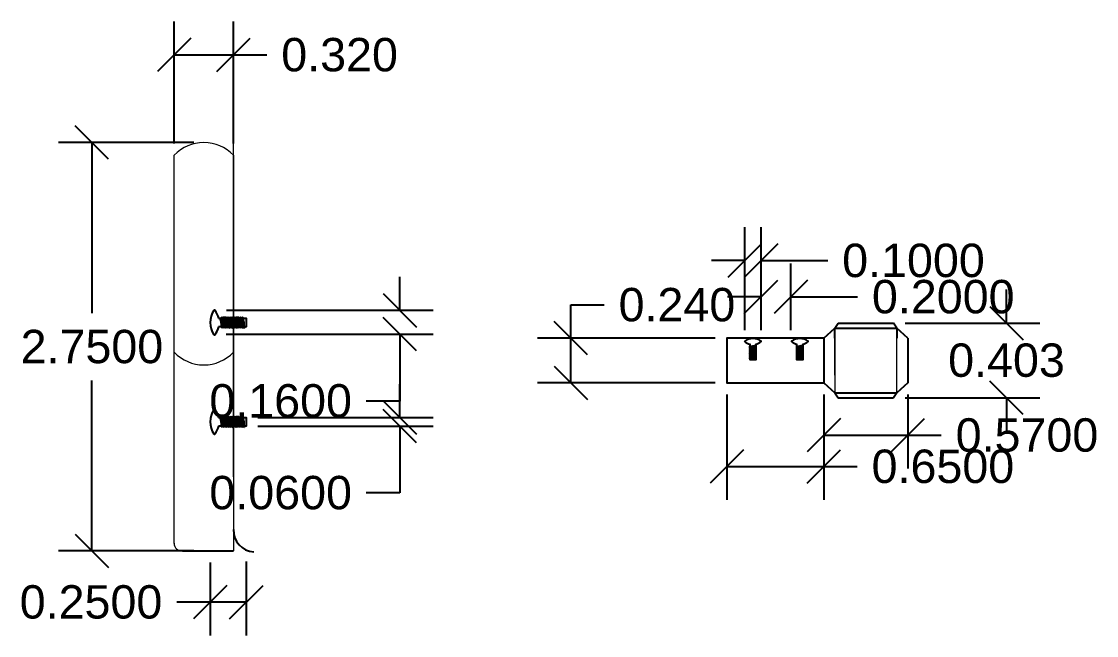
# Model space of a CAD drawing. Header units: centimetres. Extents: x -239 to 1959, y -161 to 626.
# Drawn here: x 429.69 to 435.49, y -131.23 to -127.92 of the extents above; entities that cross this region are included whole.
import ezdxf

# ---------------------------------------------------------------- set-up
doc = ezdxf.new("R2010")
doc.units = ezdxf.units.CM
doc.header["$MEASUREMENT"] = 0
doc.styles.get("Standard").update_dxf_attribs({"font": 'Arial.ttf'})
doc.dimstyles.get("Standard").update_dxf_attribs({"dimtxt": 0.18, "dimasz": 0.18, "dimexe": 0.18, "dimexo": 0.0625, "dimgap": 0.09, "dimtad": 0, "dimtih": 1, "dimtoh": 1, "dimdec": 4, "dimzin": 0, "dimdsep": 46, "dimtxsty": 'Standard', "dimcen": 0.09, "dimadec": 0, "dimazin": 0, "dimtfac": 1, "dimtdec": 4, "dimtofl": 0, "dimtmove": 0, "dimatfit": 3, "dimfxl": 1, "dimtolj": 1, "dimtzin": 0, "dimarcsym": 0})

# ---------------------------------------------------------------- blocks, each defined once
blk = doc.blocks.new('_Oblique')
at = {"color": 0, "linetype": 'ByBlock', "lineweight": -2}
blk.add_line((-0.5, -0.5), (0.5, 0.5), dxfattribs=at)
blk = doc.blocks.new('*D196')
at = {"color": 0, "lineweight": -2, "transparency": 16777216}
for p, q in [((433.4947, -129.9332), (433.4947, -130.5025)), ((434.0175, -129.9332), (434.0175, -130.5025)), ((433.4947, -130.3225), (434.0175, -130.3225)), ((434.0175, -130.3225), (434.1975, -130.3225))]:
    blk.add_line(p, q, dxfattribs=at)
at = {"layer": 'Defpoints', "color": 0, "transparency": 16777216}
for p in [(433.4947, -129.8707), (434.0175, -129.8707), (434.0175, -130.3225)]:
    blk.add_point(p, dxfattribs=at)
at = {"color": 0, "lineweight": -2, "transparency": 16777216, "xscale": 0.18, "yscale": 0.18, "zscale": 0.18, "rotation": 180}
blk.add_blockref('_Oblique', (433.4947, -130.3225), dxfattribs=at)
at = {"color": 0, "lineweight": -2, "transparency": 16777216, "xscale": 0.18, "yscale": 0.18, "zscale": 0.18}
blk.add_blockref('_Oblique', (434.0175, -130.3225), dxfattribs=at)
at = {"color": 0, "transparency": 16777216, "insert": (434.6595, -130.3225), "char_height": 0.18, "attachment_point": 5}
blk.add_mtext('\\A1;0.6500', dxfattribs=at)
blk = doc.blocks.new('*D197')
at = {"color": 0, "lineweight": -2, "transparency": 16777216}
for p, q in [((434.0175, -129.9332), (434.0175, -130.3336)), ((434.4709, -129.9332), (434.4709, -130.3336)), ((434.0175, -130.1536), (434.4709, -130.1536)), ((434.4709, -130.1536), (434.6509, -130.1536))]:
    blk.add_line(p, q, dxfattribs=at)
at = {"layer": 'Defpoints', "color": 0, "transparency": 16777216}
for p in [(434.0175, -129.8707), (434.4709, -129.8707), (434.4709, -130.1536)]:
    blk.add_point(p, dxfattribs=at)
at = {"color": 0, "lineweight": -2, "transparency": 16777216, "xscale": 0.18, "yscale": 0.18, "zscale": 0.18, "rotation": 180}
blk.add_blockref('_Oblique', (434.0175, -130.1536), dxfattribs=at)
at = {"color": 0, "lineweight": -2, "transparency": 16777216, "xscale": 0.18, "yscale": 0.18, "zscale": 0.18}
blk.add_blockref('_Oblique', (434.4709, -130.1536), dxfattribs=at)
at = {"color": 0, "transparency": 16777216, "insert": (435.1129, -130.1536), "char_height": 0.18, "attachment_point": 5}
blk.add_mtext('\\A1;0.5700', dxfattribs=at)
blk = doc.blocks.new('*D158')
at = {"color": 0, "lineweight": -2, "transparency": 16777216}
for p, q in [((433.6787, -129.5868), (433.6787, -129.2275)), ((433.8394, -129.5868), (433.8394, -129.2275)), ((433.6787, -129.4075), (433.4987, -129.4075)), ((433.8394, -129.4075), (434.1994, -129.4075))]:
    blk.add_line(p, q, dxfattribs=at)
at = {"layer": 'Defpoints', "color": 0, "transparency": 16777216}
for p in [(433.8394, -129.4075), (433.6787, -129.6493), (433.8394, -129.6493)]:
    blk.add_point(p, dxfattribs=at)
at = {"color": 0, "lineweight": -2, "transparency": 16777216, "xscale": 0.18, "yscale": 0.18, "zscale": 0.18}
blk.add_blockref('_Oblique', (433.6787, -129.4075), dxfattribs=at)
at = {"color": 0, "lineweight": -2, "transparency": 16777216, "xscale": 0.18, "yscale": 0.18, "zscale": 0.18, "rotation": 180}
blk.add_blockref('_Oblique', (433.8394, -129.4075), dxfattribs=at)
at = {"color": 0, "transparency": 16777216, "insert": (434.6614, -129.4075), "char_height": 0.18, "attachment_point": 5}
blk.add_mtext('\\A1;0.2000', dxfattribs=at)
blk = doc.blocks.new('*D159')
at = {"color": 0, "lineweight": -2, "transparency": 16777216}
for p, q in [((433.5914, -129.5868), (433.5914, -129.0322)), ((433.6789, -129.5866), (433.6789, -129.0322)), ((433.5914, -129.2122), (433.4114, -129.2122)), ((433.6789, -129.2122), (434.0389, -129.2122))]:
    blk.add_line(p, q, dxfattribs=at)
at = {"layer": 'Defpoints', "color": 0, "transparency": 16777216}
for p in [(433.6789, -129.2122), (433.5914, -129.6493), (433.6789, -129.6491)]:
    blk.add_point(p, dxfattribs=at)
at = {"color": 0, "lineweight": -2, "transparency": 16777216, "xscale": 0.18, "yscale": 0.18, "zscale": 0.18}
blk.add_blockref('_Oblique', (433.5914, -129.2122), dxfattribs=at)
at = {"color": 0, "lineweight": -2, "transparency": 16777216, "xscale": 0.18, "yscale": 0.18, "zscale": 0.18, "rotation": 180}
blk.add_blockref('_Oblique', (433.6789, -129.2122), dxfattribs=at)
at = {"color": 0, "transparency": 16777216, "insert": (434.5009, -129.2122), "char_height": 0.18, "attachment_point": 5}
blk.add_mtext('\\A1;0.1000', dxfattribs=at)
blk = doc.blocks.new('*D199')
at = {"color": 0, "lineweight": -2, "transparency": 16777216}
for p, q in [((432.6533, -129.6307), (432.6533, -129.4507)), ((432.6533, -129.4507), (432.8333, -129.4507)), ((433.4322, -129.6307), (432.4733, -129.6307)), ((432.6533, -129.8707), (432.6533, -129.6307)), ((433.4322, -129.8707), (432.4733, -129.8707))]:
    blk.add_line(p, q, dxfattribs=at)
at = {"layer": 'Defpoints', "color": 0, "transparency": 16777216}
for p in [(432.6533, -129.6307), (433.4947, -129.6307), (433.4947, -129.8707)]:
    blk.add_point(p, dxfattribs=at)
at = {"color": 0, "lineweight": -2, "transparency": 16777216, "xscale": 0.18, "yscale": 0.18, "zscale": 0.18}
for p, rotation in [((432.6533, -129.6307), 90), ((432.6533, -129.8707), 270)]:
    blk.add_blockref('_Oblique', p, dxfattribs=dict(at, rotation=rotation))
at = {"color": 0, "transparency": 16777216, "insert": (433.2254, -129.4507), "char_height": 0.18, "attachment_point": 5}
blk.add_mtext('\\A1;0.240', dxfattribs=at)
blk = doc.blocks.new('*D200')
at = {"color": 0, "lineweight": -2, "transparency": 16777216}
for p, q in [((435.0025, -129.5487), (435.0025, -129.3687)), ((434.4562, -129.5487), (435.1825, -129.5487)), ((434.4562, -129.9515), (435.1825, -129.9515)), ((435.0025, -129.9515), (435.0025, -130.1315))]:
    blk.add_line(p, q, dxfattribs=at)
at = {"layer": 'Defpoints', "color": 0, "transparency": 16777216}
for p in [(434.3937, -129.5487), (434.3937, -129.9515), (435.0025, -129.9515)]:
    blk.add_point(p, dxfattribs=at)
at = {"color": 0, "lineweight": -2, "transparency": 16777216, "xscale": 0.18, "yscale": 0.18, "zscale": 0.18}
for p, rotation in [((435.0025, -129.5487), 270), ((435.0025, -129.9515), 90)]:
    blk.add_blockref('_Oblique', p, dxfattribs=dict(at, rotation=rotation))
at = {"color": 0, "transparency": 16777216, "insert": (435.0025, -129.7501), "char_height": 0.18, "attachment_point": 5}
blk.add_mtext('\\A1;0.403', dxfattribs=at)
blk = doc.blocks.new('*D202')
at = {"color": 0, "lineweight": -2, "transparency": 16777216}
for p, q in [((430.5142, -128.5812), (430.5142, -127.9227)), ((430.8342, -128.5812), (430.8342, -127.9227)), ((430.5142, -128.1027), (430.8342, -128.1027)), ((430.8342, -128.1027), (431.0142, -128.1027))]:
    blk.add_line(p, q, dxfattribs=at)
at = {"layer": 'Defpoints', "color": 0, "transparency": 16777216}
for p in [(430.8342, -128.1027), (430.5142, -128.6437), (430.8342, -128.6437)]:
    blk.add_point(p, dxfattribs=at)
at = {"color": 0, "lineweight": -2, "transparency": 16777216, "xscale": 0.18, "yscale": 0.18, "zscale": 0.18, "rotation": 180}
blk.add_blockref('_Oblique', (430.5142, -128.1027), dxfattribs=at)
at = {"color": 0, "lineweight": -2, "transparency": 16777216, "xscale": 0.18, "yscale": 0.18, "zscale": 0.18}
blk.add_blockref('_Oblique', (430.8342, -128.1027), dxfattribs=at)
at = {"color": 0, "transparency": 16777216, "insert": (431.4063, -128.1027), "char_height": 0.18, "attachment_point": 5}
blk.add_mtext('\\A1;0.320', dxfattribs=at)
blk = doc.blocks.new('*D162')
at = {"color": 0, "lineweight": -2, "transparency": 16777216}
for p, q in [((430.7079, -130.84), (430.7079, -131.2337)), ((430.9034, -130.8353), (430.9034, -131.2337)), ((430.7079, -131.0537), (430.5279, -131.0537)), ((430.9034, -131.0537), (430.7079, -131.0537))]:
    blk.add_line(p, q, dxfattribs=at)
at = {"layer": 'Defpoints', "color": 0, "transparency": 16777216}
for p in [(430.9034, -130.7728), (430.7079, -130.7775), (430.7079, -131.0537)]:
    blk.add_point(p, dxfattribs=at)
at = {"color": 0, "lineweight": -2, "transparency": 16777216, "xscale": 0.18, "yscale": 0.18, "zscale": 0.18, "rotation": 180}
blk.add_blockref('_Oblique', (430.7079, -131.0537), dxfattribs=at)
at = {"color": 0, "lineweight": -2, "transparency": 16777216, "xscale": 0.18, "yscale": 0.18, "zscale": 0.18}
blk.add_blockref('_Oblique', (430.9034, -131.0537), dxfattribs=at)
at = {"color": 0, "transparency": 16777216, "insert": (430.0659, -131.0537), "char_height": 0.18, "attachment_point": 5}
blk.add_mtext('\\A1;0.2500', dxfattribs=at)
blk = doc.blocks.new('*D163')
at = {"color": 0, "lineweight": -2, "transparency": 16777216}
for p, q in [((430.6206, -128.5757), (429.8908, -128.5757)), ((430.0708, -128.5757), (430.0708, -129.4954)), ((430.0708, -130.7775), (430.0708, -129.8579)), ((430.6206, -130.7775), (429.8908, -130.7775))]:
    blk.add_line(p, q, dxfattribs=at)
at = {"layer": 'Defpoints', "color": 0, "transparency": 16777216}
for p in [(430.6831, -128.5757), (430.0708, -130.7775), (430.6831, -130.7775)]:
    blk.add_point(p, dxfattribs=at)
at = {"color": 0, "lineweight": -2, "transparency": 16777216, "xscale": 0.18, "yscale": 0.18, "zscale": 0.18}
for p, rotation in [((430.0708, -128.5757), 90), ((430.0708, -130.7775), 270)]:
    blk.add_blockref('_Oblique', p, dxfattribs=dict(at, rotation=rotation))
at = {"color": 0, "transparency": 16777216, "insert": (430.0708, -129.6766), "char_height": 0.18, "attachment_point": 5}
blk.add_mtext('\\A1;2.7500', dxfattribs=at)
blk = doc.blocks.new('*D203')
at = {"color": 0, "lineweight": -2, "transparency": 16777216}
for p, q in [((431.7305, -129.4801), (431.7305, -129.3001)), ((430.7964, -129.4801), (431.9105, -129.4801)), ((430.7939, -129.6095), (431.9105, -129.6095)), ((431.7305, -129.6095), (431.7305, -129.9695)), ((431.7305, -129.9695), (431.5505, -129.9695))]:
    blk.add_line(p, q, dxfattribs=at)
at = {"layer": 'Defpoints', "color": 0, "transparency": 16777216}
for p in [(430.7339, -129.4801), (430.7314, -129.6095), (431.7305, -129.6095)]:
    blk.add_point(p, dxfattribs=at)
at = {"color": 0, "lineweight": -2, "transparency": 16777216, "xscale": 0.18, "yscale": 0.18, "zscale": 0.18}
for p, rotation in [((431.7305, -129.4801), 270), ((431.7305, -129.6095), 90)]:
    blk.add_blockref('_Oblique', p, dxfattribs=dict(at, rotation=rotation))
at = {"color": 0, "transparency": 16777216, "insert": (431.0885, -129.9695), "char_height": 0.18, "attachment_point": 5}
blk.add_mtext('\\A1;0.1600', dxfattribs=at)
blk = doc.blocks.new('*D204')
at = {"color": 0, "lineweight": -2, "transparency": 16777216}
for p, q in [((431.7305, -130.0582), (431.7305, -129.8782)), ((430.9659, -130.0582), (431.9105, -130.0582)), ((430.9659, -130.1043), (431.9105, -130.1043)), ((431.7305, -130.1043), (431.7305, -130.4643)), ((431.7305, -130.4643), (431.5505, -130.4643))]:
    blk.add_line(p, q, dxfattribs=at)
at = {"layer": 'Defpoints', "color": 0, "transparency": 16777216}
for p in [(430.9034, -130.0582), (430.9034, -130.1043), (431.7305, -130.1043)]:
    blk.add_point(p, dxfattribs=at)
at = {"color": 0, "lineweight": -2, "transparency": 16777216, "xscale": 0.18, "yscale": 0.18, "zscale": 0.18}
for p, rotation in [((431.7305, -130.0582), 270), ((431.7305, -130.1043), 90)]:
    blk.add_blockref('_Oblique', p, dxfattribs=dict(at, rotation=rotation))
at = {"color": 0, "transparency": 16777216, "insert": (431.0885, -130.4643), "char_height": 0.18, "attachment_point": 5}
blk.add_mtext('\\A1;0.0600', dxfattribs=at)

msp = doc.modelspace()

# ---------------------------------------------------------------- linework, layer by layer
for p, q in [((434.07767, -129.57576), (434.09467, -129.54866)), ((434.41073, -129.57576), (434.39373, -129.54866)), ((434.01749, -129.63067), (434.07767, -129.57576)), ((434.07767, -129.57576), (434.41073, -129.57576)), ((434.4709, -129.63067), (434.41073, -129.57576)), ((434.01749, -129.63067), (434.01749, -129.87067)), ((434.4709, -129.63067), (434.4709, -129.87067)), ((434.01749, -129.87067), (434.07767, -129.9244)), ((434.4709, -129.87067), (434.41073, -129.9244)), ((434.07767, -129.9244), (434.09467, -129.9515)), ((434.07767, -129.9244), (434.41073, -129.9244)), ((434.41073, -129.9244), (434.39373, -129.9515)), ((430.55852, -130.77753), (430.83425, -130.77753))]:
    msp.add_line(p, q)
at = {"lineweight": 5}
for p, q in [((434.07767, -129.82987), (434.07767, -129.63067)), ((434.07767, -129.63067), (434.07767, -129.9244)), ((434.41073, -129.9244), (434.41073, -129.63067))]:
    msp.add_line(p, q, dxfattribs=at)
for points in [[(430.83425, -130.37763), (430.83425, -128.30215)], [(430.51434, -130.73836), (430.51425, -128.64371)], [(430.83425, -128.64371), (430.83425, -130.77753)], [(430.83425, -128.64371), (430.83425, -130.66145)]]:
    msp.add_lwpolyline(points, dxfattribs=at)
for points in [[(430.75423, -129.52292), (430.90339, -129.52292), (430.90339, -129.569), (430.75423, -129.569)], [(434.09467, -129.54866), (434.39373, -129.54866)], [(434.07767, -129.63067), (434.07767, -129.57576)], [(434.41073, -129.57576), (434.41073, -129.63067)], [(434.01749, -129.63067), (433.49469, -129.63067), (433.49469, -129.87067), (434.01749, -129.87067)], [(433.65039, -129.66268), (433.65039, -129.7463), (433.61967, -129.7463), (433.61967, -129.66268)], [(433.90347, -129.66268), (433.90347, -129.7463), (433.87275, -129.7463), (433.87275, -129.66268)], [(434.09467, -129.9515), (434.39373, -129.9515)], [(430.75423, -130.05818), (430.90339, -130.05818), (430.90339, -130.10426), (430.75423, -130.10426)]]:
    msp.add_lwpolyline(points)
for centre, radius, start, end in [((430.67425, -128.79745), 0.22189, 43.856227, 136.143773), ((430.67425, -129.55267), 0.22189, 223.856227, 316.143773), ((430.55473, -130.7373), 0.0404, 178.495124, 275.372992)]:
    msp.add_arc(centre, radius, start, end, dxfattribs=at)
for centre, radius, start, end in [((430.82599, -129.54596), 0.11732, 146.030367, 213.969633), ((430.73141, -129.4824), 0.00337, 34.732956, 148.487111), ((430.6509, -129.54596), 0.10595, 12.748821, 38.399163), ((430.60645, -129.57238), 0.16341, 1.186823, 17.620001), ((430.628, -129.56801), 0.14478, 359.61062, 18.14866), ((430.77807, -129.52481), 0.00997, 129.787118, 169.075599), ((430.61551, -129.57238), 0.16341, 1.186823, 17.620001), ((430.76828, -129.52253), 0.00637, 356.527581, 57.666191), ((430.63706, -129.56801), 0.14478, 359.61062, 18.14866), ((430.78723, -129.52481), 0.00997, 129.787118, 169.075599), ((430.62467, -129.57238), 0.16341, 1.186823, 17.620001), ((430.77744, -129.52253), 0.00637, 356.527581, 57.666191), ((430.64623, -129.56801), 0.14478, 359.61062, 18.14866), ((430.7966, -129.52481), 0.00997, 129.787118, 169.075599), ((430.63405, -129.57238), 0.16341, 1.186823, 17.620001), ((430.78681, -129.52253), 0.00637, 356.527581, 57.666191), ((430.6556, -129.56801), 0.14478, 359.61062, 18.14866), ((430.80598, -129.52481), 0.00997, 129.787118, 169.075599), ((430.64342, -129.57238), 0.16341, 1.186823, 17.620001), ((430.79619, -129.52253), 0.00637, 356.527581, 57.666191), ((430.66497, -129.56801), 0.14478, 359.61062, 18.14866), ((430.81584, -129.52481), 0.00997, 129.787118, 169.075599), ((430.65328, -129.57238), 0.16341, 1.186823, 17.620001), ((430.80605, -129.52253), 0.00637, 356.527581, 57.666191), ((430.67484, -129.56801), 0.14478, 359.61062, 18.14866), ((430.82605, -129.52481), 0.00997, 129.787118, 169.075599), ((430.66349, -129.57238), 0.16341, 1.186823, 17.620001), ((430.81625, -129.52253), 0.00637, 356.527581, 57.666191), ((430.68504, -129.56801), 0.14478, 359.61062, 18.14866), ((430.83563, -129.52481), 0.00997, 129.787118, 169.075599), ((430.67307, -129.57238), 0.16341, 1.186823, 17.620001), ((430.82584, -129.52253), 0.00637, 356.527581, 57.666191), ((430.69462, -129.56801), 0.14478, 359.61062, 18.14866), ((430.84562, -129.52481), 0.00997, 129.787118, 169.075599), ((430.68307, -129.57238), 0.16341, 1.186823, 17.620001), ((430.83583, -129.52253), 0.00637, 356.527581, 57.666191), ((430.70462, -129.56801), 0.14478, 359.61062, 18.14866), ((430.85562, -129.52481), 0.00997, 129.787118, 169.075599), ((430.69306, -129.57238), 0.16341, 1.186823, 17.620001), ((430.84583, -129.52253), 0.00637, 356.527581, 57.666191), ((430.71462, -129.56801), 0.14478, 359.61062, 18.14866), ((430.8667, -129.52481), 0.00997, 129.787118, 169.075599), ((430.70414, -129.57238), 0.16341, 1.186823, 17.620001), ((430.85691, -129.52253), 0.00637, 356.527581, 57.666191), ((430.7257, -129.56801), 0.14478, 359.61062, 18.14866), ((430.87793, -129.52481), 0.00997, 129.787118, 169.075599), ((430.71538, -129.57238), 0.16341, 1.186823, 17.620001), ((430.86814, -129.52253), 0.00637, 356.527581, 57.666191), ((430.73693, -129.56801), 0.14478, 359.61062, 18.14866), ((430.88901, -129.52481), 0.00997, 129.787118, 169.075599), ((430.72646, -129.57238), 0.16341, 1.186823, 17.620001), ((430.87922, -129.52253), 0.00637, 356.527581, 57.666191), ((430.74801, -129.56801), 0.14478, 359.61062, 18.14866), ((430.73141, -129.60951), 0.00337, 211.512889, 325.267044), ((430.6509, -129.54596), 0.10595, 321.600837, 347.251179), ((430.77619, -129.56938), 0.00637, 176.527581, 237.666191), ((430.7664, -129.56711), 0.00997, 309.787118, 349.075599), ((430.78525, -129.56938), 0.00637, 176.527581, 237.666191), ((430.77546, -129.56711), 0.00997, 309.787118, 349.075599), ((430.79441, -129.56938), 0.00637, 176.527581, 237.666191), ((430.78462, -129.56711), 0.00997, 309.787118, 349.075599), ((430.80378, -129.56938), 0.00637, 176.527581, 237.666191), ((430.79399, -129.56711), 0.00997, 309.787118, 349.075599), ((430.81316, -129.56938), 0.00637, 176.527581, 237.666191), ((430.80337, -129.56711), 0.00997, 309.787118, 349.075599), ((430.82302, -129.56938), 0.00637, 176.527581, 237.666191), ((430.81323, -129.56711), 0.00997, 309.787118, 349.075599), ((430.83323, -129.56938), 0.00637, 176.527581, 237.666191), ((430.82344, -129.56711), 0.00997, 309.787118, 349.075599), ((430.84281, -129.56938), 0.00637, 176.527581, 237.666191), ((430.83302, -129.56711), 0.00997, 309.787118, 349.075599), ((430.8528, -129.56938), 0.00637, 176.527581, 237.666191), ((430.84301, -129.56711), 0.00997, 309.787118, 349.075599), ((430.8628, -129.56938), 0.00637, 176.527581, 237.666191), ((430.85301, -129.56711), 0.00997, 309.787118, 349.075599), ((430.87388, -129.56938), 0.00637, 176.527581, 237.666191), ((430.86409, -129.56711), 0.00997, 309.787118, 349.075599), ((430.88511, -129.56938), 0.00637, 176.527581, 237.666191), ((430.87532, -129.56711), 0.00997, 309.787118, 349.075599), ((430.89619, -129.56938), 0.00637, 176.527581, 237.666191), ((430.8864, -129.56711), 0.00997, 309.787118, 349.075599), ((433.59266, -129.64747), 0.00225, 121.512889, 235.267044), ((433.63503, -129.59379), 0.07063, 231.600837, 257.251179), ((433.63503, -129.71052), 0.07822, 56.030367, 123.969633), ((433.61941, -129.67732), 0.00425, 86.527581, 147.666191), ((433.61741, -129.56416), 0.10894, 271.186823, 287.620001), ((433.62032, -129.57853), 0.09652, 269.61062, 288.14866), ((433.64913, -129.67857), 0.00665, 39.787118, 79.075599), ((433.63503, -129.59379), 0.07063, 282.748821, 308.399163), ((433.6774, -129.64747), 0.00225, 304.732956, 58.487111), ((433.84573, -129.64747), 0.00225, 121.512889, 235.267044), ((433.88811, -129.59379), 0.07063, 231.600837, 257.251179), ((433.88811, -129.71052), 0.07822, 56.030367, 123.969633), ((433.87249, -129.67732), 0.00425, 86.527581, 147.666191), ((433.87049, -129.56416), 0.10894, 271.186823, 287.620001), ((433.8734, -129.57853), 0.09652, 269.61062, 288.14866), ((433.90221, -129.67857), 0.00665, 39.787118, 79.075599), ((433.88811, -129.59379), 0.07063, 282.748821, 308.399163), ((433.93048, -129.64747), 0.00225, 304.732956, 58.487111), ((433.62093, -129.67079), 0.00665, 219.787118, 259.075599), ((433.61941, -129.68336), 0.00425, 86.527581, 147.666191), ((433.62093, -129.67683), 0.00665, 219.787118, 259.075599), ((433.61941, -129.68947), 0.00425, 86.527581, 147.666191), ((433.62093, -129.68294), 0.00665, 219.787118, 259.075599), ((433.61941, -129.69572), 0.00425, 86.527581, 147.666191), ((433.62093, -129.68919), 0.00665, 219.787118, 259.075599), ((433.61941, -129.70197), 0.00425, 86.527581, 147.666191), ((433.62093, -129.69544), 0.00665, 219.787118, 259.075599), ((433.61941, -129.70854), 0.00425, 86.527581, 147.666191), ((433.62093, -129.70202), 0.00665, 219.787118, 259.075599), ((433.61941, -129.71535), 0.00425, 86.527581, 147.666191), ((433.62093, -129.70882), 0.00665, 219.787118, 259.075599), ((433.61941, -129.72173), 0.00425, 86.527581, 147.666191), ((433.62093, -129.71521), 0.00665, 219.787118, 259.075599), ((433.61941, -129.7284), 0.00425, 86.527581, 147.666191), ((433.62093, -129.72187), 0.00665, 219.787118, 259.075599), ((433.61941, -129.73506), 0.00425, 86.527581, 147.666191), ((433.61741, -129.5702), 0.10894, 271.186823, 287.620001), ((433.62032, -129.58457), 0.09652, 269.61062, 288.14866), ((433.61741, -129.57631), 0.10894, 271.186823, 287.620001), ((433.62032, -129.59068), 0.09652, 269.61062, 288.14866), ((433.61741, -129.58256), 0.10894, 271.186823, 287.620001), ((433.62032, -129.59693), 0.09652, 269.61062, 288.14866), ((433.61741, -129.58881), 0.10894, 271.186823, 287.620001), ((433.62032, -129.60318), 0.09652, 269.61062, 288.14866), ((433.61741, -129.59538), 0.10894, 271.186823, 287.620001), ((433.62032, -129.60975), 0.09652, 269.61062, 288.14866), ((433.61741, -129.60219), 0.10894, 271.186823, 287.620001), ((433.62032, -129.61656), 0.09652, 269.61062, 288.14866), ((433.61741, -129.60857), 0.10894, 271.186823, 287.620001), ((433.62032, -129.62294), 0.09652, 269.61062, 288.14866), ((433.61741, -129.61524), 0.10894, 271.186823, 287.620001), ((433.62032, -129.62961), 0.09652, 269.61062, 288.14866), ((433.61741, -129.6219), 0.10894, 271.186823, 287.620001), ((433.62032, -129.63627), 0.09652, 269.61062, 288.14866), ((433.65065, -129.67205), 0.00425, 266.527581, 327.666191), ((433.64913, -129.68468), 0.00665, 39.787118, 79.075599), ((433.65065, -129.67815), 0.00425, 266.527581, 327.666191), ((433.64913, -129.69093), 0.00665, 39.787118, 79.075599), ((433.65065, -129.6844), 0.00425, 266.527581, 327.666191), ((433.64913, -129.69718), 0.00665, 39.787118, 79.075599), ((433.65065, -129.69065), 0.00425, 266.527581, 327.666191), ((433.64913, -129.70375), 0.00665, 39.787118, 79.075599), ((433.65065, -129.69723), 0.00425, 266.527581, 327.666191), ((433.64913, -129.71056), 0.00665, 39.787118, 79.075599), ((433.65065, -129.70403), 0.00425, 266.527581, 327.666191), ((433.64913, -129.71695), 0.00665, 39.787118, 79.075599), ((433.65065, -129.71042), 0.00425, 266.527581, 327.666191), ((433.64913, -129.72361), 0.00665, 39.787118, 79.075599), ((433.65065, -129.71708), 0.00425, 266.527581, 327.666191), ((433.64913, -129.73028), 0.00665, 39.787118, 79.075599), ((433.65065, -129.72375), 0.00425, 266.527581, 327.666191), ((433.87401, -129.67079), 0.00665, 219.787118, 259.075599), ((433.87249, -129.68336), 0.00425, 86.527581, 147.666191), ((433.87401, -129.67683), 0.00665, 219.787118, 259.075599), ((433.87249, -129.68947), 0.00425, 86.527581, 147.666191), ((433.87401, -129.68294), 0.00665, 219.787118, 259.075599), ((433.87249, -129.69572), 0.00425, 86.527581, 147.666191), ((433.87401, -129.68919), 0.00665, 219.787118, 259.075599), ((433.87249, -129.70197), 0.00425, 86.527581, 147.666191), ((433.87401, -129.69544), 0.00665, 219.787118, 259.075599), ((433.87249, -129.70854), 0.00425, 86.527581, 147.666191), ((433.87401, -129.70202), 0.00665, 219.787118, 259.075599), ((433.87249, -129.71535), 0.00425, 86.527581, 147.666191), ((433.87401, -129.70882), 0.00665, 219.787118, 259.075599), ((433.87249, -129.72173), 0.00425, 86.527581, 147.666191), ((433.87401, -129.71521), 0.00665, 219.787118, 259.075599), ((433.87249, -129.7284), 0.00425, 86.527581, 147.666191), ((433.87401, -129.72187), 0.00665, 219.787118, 259.075599), ((433.87249, -129.73506), 0.00425, 86.527581, 147.666191), ((433.87049, -129.5702), 0.10894, 271.186823, 287.620001), ((433.8734, -129.58457), 0.09652, 269.61062, 288.14866), ((433.87049, -129.57631), 0.10894, 271.186823, 287.620001), ((433.8734, -129.59068), 0.09652, 269.61062, 288.14866), ((433.87049, -129.58256), 0.10894, 271.186823, 287.620001), ((433.8734, -129.59693), 0.09652, 269.61062, 288.14866), ((433.87049, -129.58881), 0.10894, 271.186823, 287.620001), ((433.8734, -129.60318), 0.09652, 269.61062, 288.14866), ((433.87049, -129.59538), 0.10894, 271.186823, 287.620001), ((433.8734, -129.60975), 0.09652, 269.61062, 288.14866), ((433.87049, -129.60219), 0.10894, 271.186823, 287.620001), ((433.8734, -129.61656), 0.09652, 269.61062, 288.14866), ((433.87049, -129.60857), 0.10894, 271.186823, 287.620001), ((433.8734, -129.62294), 0.09652, 269.61062, 288.14866), ((433.87049, -129.61524), 0.10894, 271.186823, 287.620001), ((433.8734, -129.62961), 0.09652, 269.61062, 288.14866), ((433.87049, -129.6219), 0.10894, 271.186823, 287.620001), ((433.8734, -129.63627), 0.09652, 269.61062, 288.14866), ((433.90372, -129.67205), 0.00425, 266.527581, 327.666191), ((433.90221, -129.68468), 0.00665, 39.787118, 79.075599), ((433.90372, -129.67815), 0.00425, 266.527581, 327.666191), ((433.90221, -129.69093), 0.00665, 39.787118, 79.075599), ((433.90372, -129.6844), 0.00425, 266.527581, 327.666191), ((433.90221, -129.69718), 0.00665, 39.787118, 79.075599), ((433.90372, -129.69065), 0.00425, 266.527581, 327.666191), ((433.90221, -129.70375), 0.00665, 39.787118, 79.075599), ((433.90372, -129.69723), 0.00425, 266.527581, 327.666191), ((433.90221, -129.71056), 0.00665, 39.787118, 79.075599), ((433.90372, -129.70403), 0.00425, 266.527581, 327.666191), ((433.90221, -129.71695), 0.00665, 39.787118, 79.075599), ((433.90372, -129.71042), 0.00425, 266.527581, 327.666191), ((433.90221, -129.72361), 0.00665, 39.787118, 79.075599), ((433.90372, -129.71708), 0.00425, 266.527581, 327.666191), ((433.90221, -129.73028), 0.00665, 39.787118, 79.075599), ((433.90372, -129.72375), 0.00425, 266.527581, 327.666191), ((433.62093, -129.72854), 0.00665, 219.787118, 259.075599), ((433.61941, -129.74245), 0.00425, 86.527581, 147.666191), ((433.62093, -129.73592), 0.00665, 219.787118, 259.075599), ((433.61741, -129.62929), 0.10894, 271.186823, 287.620001), ((433.62032, -129.64366), 0.09652, 269.61062, 288.14866), ((433.64913, -129.73766), 0.00665, 39.787118, 79.075599), ((433.65065, -129.73113), 0.00425, 266.527581, 327.666191), ((433.87401, -129.72854), 0.00665, 219.787118, 259.075599), ((433.87249, -129.74245), 0.00425, 86.527581, 147.666191), ((433.87401, -129.73592), 0.00665, 219.787118, 259.075599), ((433.87049, -129.62929), 0.10894, 271.186823, 287.620001), ((433.8734, -129.64366), 0.09652, 269.61062, 288.14866), ((433.90221, -129.73766), 0.00665, 39.787118, 79.075599), ((433.90372, -129.73113), 0.00425, 266.527581, 327.666191), ((430.82599, -130.08122), 0.11732, 146.030367, 213.969633), ((430.73141, -130.01767), 0.00337, 34.732956, 148.487111), ((430.6509, -130.08122), 0.10595, 12.748821, 38.399163), ((430.60645, -130.10765), 0.16341, 1.186823, 17.620001), ((430.628, -130.10328), 0.14478, 359.61062, 18.14866), ((430.77807, -130.06007), 0.00997, 129.787118, 169.075599), ((430.61551, -130.10765), 0.16341, 1.186823, 17.620001), ((430.76828, -130.0578), 0.00637, 356.527581, 57.666191), ((430.63706, -130.10328), 0.14478, 359.61062, 18.14866), ((430.78723, -130.06007), 0.00997, 129.787118, 169.075599), ((430.62467, -130.10765), 0.16341, 1.186823, 17.620001), ((430.77744, -130.0578), 0.00637, 356.527581, 57.666191), ((430.64623, -130.10328), 0.14478, 359.61062, 18.14866), ((430.7966, -130.06007), 0.00997, 129.787118, 169.075599), ((430.63405, -130.10765), 0.16341, 1.186823, 17.620001), ((430.78681, -130.0578), 0.00637, 356.527581, 57.666191), ((430.6556, -130.10328), 0.14478, 359.61062, 18.14866), ((430.80598, -130.06007), 0.00997, 129.787118, 169.075599), ((430.64342, -130.10765), 0.16341, 1.186823, 17.620001), ((430.79619, -130.0578), 0.00637, 356.527581, 57.666191), ((430.66497, -130.10328), 0.14478, 359.61062, 18.14866), ((430.81584, -130.06007), 0.00997, 129.787118, 169.075599), ((430.65328, -130.10765), 0.16341, 1.186823, 17.620001), ((430.80605, -130.0578), 0.00637, 356.527581, 57.666191), ((430.67484, -130.10328), 0.14478, 359.61062, 18.14866), ((430.82605, -130.06007), 0.00997, 129.787118, 169.075599), ((430.66349, -130.10765), 0.16341, 1.186823, 17.620001), ((430.81625, -130.0578), 0.00637, 356.527581, 57.666191), ((430.68504, -130.10328), 0.14478, 359.61062, 18.14866), ((430.83563, -130.06007), 0.00997, 129.787118, 169.075599), ((430.67307, -130.10765), 0.16341, 1.186823, 17.620001), ((430.82584, -130.0578), 0.00637, 356.527581, 57.666191), ((430.69462, -130.10328), 0.14478, 359.61062, 18.14866), ((430.84562, -130.06007), 0.00997, 129.787118, 169.075599), ((430.68307, -130.10765), 0.16341, 1.186823, 17.620001), ((430.83583, -130.0578), 0.00637, 356.527581, 57.666191), ((430.70462, -130.10328), 0.14478, 359.61062, 18.14866), ((430.85562, -130.06007), 0.00997, 129.787118, 169.075599), ((430.69306, -130.10765), 0.16341, 1.186823, 17.620001), ((430.84583, -130.0578), 0.00637, 356.527581, 57.666191), ((430.71462, -130.10328), 0.14478, 359.61062, 18.14866), ((430.8667, -130.06007), 0.00997, 129.787118, 169.075599), ((430.70414, -130.10765), 0.16341, 1.186823, 17.620001), ((430.85691, -130.0578), 0.00637, 356.527581, 57.666191), ((430.7257, -130.10328), 0.14478, 359.61062, 18.14866), ((430.87793, -130.06007), 0.00997, 129.787118, 169.075599), ((430.71538, -130.10765), 0.16341, 1.186823, 17.620001), ((430.86814, -130.0578), 0.00637, 356.527581, 57.666191), ((430.73693, -130.10328), 0.14478, 359.61062, 18.14866), ((430.88901, -130.06007), 0.00997, 129.787118, 169.075599), ((430.72646, -130.10765), 0.16341, 1.186823, 17.620001), ((430.87922, -130.0578), 0.00637, 356.527581, 57.666191), ((430.74801, -130.10328), 0.14478, 359.61062, 18.14866), ((430.6509, -130.08122), 0.10595, 321.600837, 347.251179), ((430.77619, -130.10465), 0.00637, 176.527581, 237.666191), ((430.7664, -130.10237), 0.00997, 309.787118, 349.075599), ((430.78525, -130.10465), 0.00637, 176.527581, 237.666191), ((430.77546, -130.10237), 0.00997, 309.787118, 349.075599), ((430.79441, -130.10465), 0.00637, 176.527581, 237.666191), ((430.78462, -130.10237), 0.00997, 309.787118, 349.075599), ((430.80378, -130.10465), 0.00637, 176.527581, 237.666191), ((430.79399, -130.10237), 0.00997, 309.787118, 349.075599), ((430.81316, -130.10465), 0.00637, 176.527581, 237.666191), ((430.80337, -130.10237), 0.00997, 309.787118, 349.075599), ((430.82302, -130.10465), 0.00637, 176.527581, 237.666191), ((430.81323, -130.10237), 0.00997, 309.787118, 349.075599), ((430.83323, -130.10465), 0.00637, 176.527581, 237.666191), ((430.82344, -130.10237), 0.00997, 309.787118, 349.075599), ((430.84281, -130.10465), 0.00637, 176.527581, 237.666191), ((430.83302, -130.10237), 0.00997, 309.787118, 349.075599), ((430.8528, -130.10465), 0.00637, 176.527581, 237.666191), ((430.84301, -130.10237), 0.00997, 309.787118, 349.075599), ((430.8628, -130.10465), 0.00637, 176.527581, 237.666191), ((430.85301, -130.10237), 0.00997, 309.787118, 349.075599), ((430.87388, -130.10465), 0.00637, 176.527581, 237.666191), ((430.86409, -130.10237), 0.00997, 309.787118, 349.075599), ((430.88511, -130.10465), 0.00637, 176.527581, 237.666191), ((430.87532, -130.10237), 0.00997, 309.787118, 349.075599), ((430.89619, -130.10465), 0.00637, 176.527581, 237.666191), ((430.8864, -130.10237), 0.00997, 309.787118, 349.075599), ((430.73141, -130.14478), 0.00337, 211.512889, 325.267044), ((430.95217, -130.6654), 0.11799, 178.080055, 265.533406)]:
    msp.add_arc(centre, radius, start, end)

# ---------------------------------------------------------------- dimensions: what is measured, and where the dimension line sits
dim = msp.add_linear_dim(base=(430.83425, -128.10266), p1=(430.51425, -128.64371), p2=(430.83425, -128.64371), dimstyle='Standard', override={"dimdec": 3, "dimblk1": 'Oblique', "dimblk2": 'Oblique', "dimsah": 1})
dim.commit()
dim.dimension.update_dxf_attribs({"geometry": '*D202', "text_midpoint": (431.40629, -128.10266)})
for base, p1, p2, text, picture, middle in [((430.07079, -130.77753), (430.68308, -128.57574), (430.68308, -130.77753), '2.7500', '*D163', (430.07079, -129.67663)), ((431.7305, -129.60951), (430.73393, -129.48015), (430.73141, -129.60951), '0.1600', '*D203', (431.08847, -129.96951)), ((431.7305, -130.10426), (430.90339, -130.05818), (430.90339, -130.10426), '0.0600', '*D204', (431.08847, -130.46426))]:
    dim = msp.add_linear_dim(base=base, p1=p1, p2=p2, angle=90, text=text, dimstyle='Standard', override={"dimdec": 3, "dimblk1": 'Oblique', "dimblk2": 'Oblique', "dimsah": 1})
    dim.commit()
    dim.dimension.update_dxf_attribs({"geometry": picture, "text_midpoint": middle})
for base, p1, p2, text, picture, middle in [((433.6789, -129.21224), (433.59137, -129.64932), (433.6789, -129.64915), '0.1000', '*D159', (434.50093, -129.21224)), ((433.83941, -129.40747), (433.67868, -129.64932), (433.83941, -129.64932), '0.2000', '*D158', (434.66144, -129.40747)), ((434.01749, -130.32249), (433.49469, -129.87067), (434.01749, -129.87067), '0.6500', '*D196', (434.65953, -130.32249)), ((434.4709, -130.1536), (434.01749, -129.87067), (434.4709, -129.87067), '0.5700', '*D197', (435.11294, -130.1536)), ((430.70794, -131.05368), (430.90339, -130.77284), (430.70794, -130.77753), '0.2500', '*D162', (430.06591, -131.05368))]:
    dim = msp.add_linear_dim(base=base, p1=p1, p2=p2, text=text, dimstyle='Standard', override={"dimdec": 3, "dimblk1": 'Oblique', "dimblk2": 'Oblique', "dimsah": 1})
    dim.commit()
    dim.dimension.update_dxf_attribs({"geometry": picture, "text_midpoint": middle})
for base, p1, p2, picture, middle in [((432.65332, -129.63067), (433.49469, -129.87067), (433.49469, -129.63067), '*D199', (433.22537, -129.45067)), ((435.00254, -129.9515), (434.39373, -129.54866), (434.39373, -129.9515), '*D200', (435.00254, -129.75008))]:
    dim = msp.add_linear_dim(base=base, p1=p1, p2=p2, angle=90, dimstyle='Standard', override={"dimdec": 3, "dimblk1": 'Oblique', "dimblk2": 'Oblique', "dimsah": 1})
    dim.commit()
    dim.dimension.update_dxf_attribs({"geometry": picture, "text_midpoint": middle})

doc.saveas('drawing.dxf')
